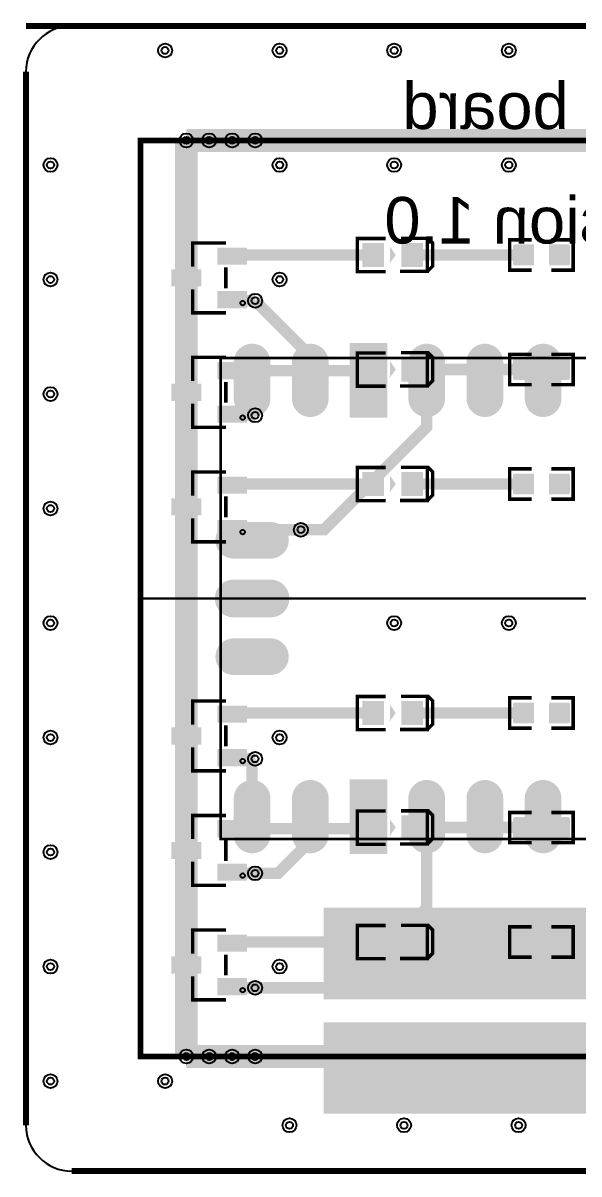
# Model space of a CAD drawing. Header units: millimetres. Extents: x -0.1 to 62.6, y -0.1 to 50.1.
# Drawn here: x -0.1 to 24.1, y -0.1 to 50.1 of the extents above; entities that cross this region are included whole.
import ezdxf

# ---------------------------------------------------------------- set-up
doc = ezdxf.new("R2010")
doc.units = ezdxf.units.MM
for name, color, linetype, true_color in [('BoardOutLine', 7, 'Continuous', 0xff00ff), ('BottomLayer', 7, 'Continuous', 0x0000ff), ('BottomPasteMaskLayer', 7, 'Continuous', 0x800000), ('BottomSilkLayer', 7, 'Continuous', 0x66cc33), ('BottomSolderMaskLayer', 7, 'Continuous', 0xaa00ff), ('Document', 7, 'Continuous', 0xffffff), ('Hole', 7, 'Continuous', 0x222222), ('Multi-Layer', 7, 'Continuous', 0xc0c0c0), ('TopLayer', 7, 'Continuous', 0xff0000), ('TopPasteMaskLayer', 7, 'Continuous', 0x808080), ('TopSilkLayer', 7, 'Continuous', 0xffcc00), ('TopSolderMaskLayer', 7, 'Continuous', 0x800080)]:
    doc.layers.add(name, color=color, linetype=linetype, true_color=true_color)
doc.styles.get("Standard").update_dxf_attribs({"font": 'arial.ttf'})

msp = doc.modelspace()

# ---------------------------------------------------------------- hatches: boundary and pattern name
at = {"layer": 'BottomLayer'}
for points in [[(9.07, 33.725), (9.076, 33.629), (9.093, 33.534), (9.122, 33.441), (9.162, 33.353), (9.212, 33.271), (9.271, 33.195), (9.34, 33.126), (9.416, 33.067), (9.498, 33.017), (9.586, 32.977), (9.678, 32.948), (9.774, 32.931), (9.87, 32.925), (9.87, 32.925), (9.966, 32.931), (10.061, 32.948), (10.154, 32.977), (10.242, 33.017), (10.324, 33.067), (10.401, 33.126), (10.469, 33.195), (10.528, 33.271), (10.578, 33.353), (10.618, 33.441), (10.647, 33.534), (10.664, 33.629), (10.67, 33.725), (10.67, 35.325), (10.664, 35.421), (10.647, 35.516), (10.618, 35.609), (10.578, 35.697), (10.528, 35.78), (10.469, 35.855), (10.401, 35.924), (10.324, 35.983), (10.242, 36.033), (10.154, 36.073), (10.061, 36.102), (9.966, 36.119), (9.87, 36.125), (9.87, 36.125), (9.774, 36.119), (9.678, 36.102), (9.586, 36.073), (9.498, 36.033), (9.416, 35.983), (9.34, 35.924), (9.271, 35.855), (9.212, 35.78), (9.162, 35.697), (9.122, 35.609), (9.093, 35.516), (9.076, 35.421), (9.07, 35.325)], [(11.61, 33.725), (11.616, 33.629), (11.633, 33.534), (11.662, 33.441), (11.702, 33.353), (11.752, 33.271), (11.811, 33.195), (11.88, 33.126), (11.956, 33.067), (12.038, 33.017), (12.126, 32.977), (12.218, 32.948), (12.314, 32.931), (12.41, 32.925), (12.41, 32.925), (12.506, 32.931), (12.601, 32.948), (12.694, 32.977), (12.782, 33.017), (12.864, 33.067), (12.941, 33.126), (13.009, 33.195), (13.068, 33.271), (13.118, 33.353), (13.158, 33.441), (13.187, 33.534), (13.204, 33.629), (13.21, 33.725), (13.21, 35.325), (13.204, 35.421), (13.187, 35.516), (13.158, 35.609), (13.118, 35.697), (13.068, 35.78), (13.009, 35.855), (12.941, 35.924), (12.864, 35.983), (12.782, 36.033), (12.694, 36.073), (12.601, 36.102), (12.506, 36.119), (12.41, 36.125), (12.41, 36.125), (12.314, 36.119), (12.218, 36.102), (12.126, 36.073), (12.038, 36.033), (11.956, 35.983), (11.88, 35.924), (11.811, 35.855), (11.752, 35.78), (11.702, 35.697), (11.662, 35.609), (11.633, 35.516), (11.616, 35.421), (11.61, 35.325)], [(14.15, 32.925), (15.75, 32.925), (15.75, 36.125), (14.15, 36.125)], [(16.69, 33.725), (16.696, 33.629), (16.713, 33.534), (16.742, 33.441), (16.782, 33.353), (16.832, 33.271), (16.891, 33.195), (16.96, 33.126), (17.036, 33.067), (17.118, 33.017), (17.206, 32.977), (17.298, 32.948), (17.393, 32.931), (17.49, 32.925), (17.49, 32.925), (17.586, 32.931), (17.681, 32.948), (17.774, 32.977), (17.862, 33.017), (17.944, 33.067), (18.021, 33.126), (18.089, 33.195), (18.148, 33.271), (18.198, 33.353), (18.238, 33.441), (18.267, 33.534), (18.284, 33.629), (18.29, 33.725), (18.29, 35.325), (18.284, 35.421), (18.267, 35.516), (18.238, 35.609), (18.198, 35.697), (18.148, 35.78), (18.089, 35.855), (18.021, 35.924), (17.944, 35.983), (17.862, 36.033), (17.774, 36.073), (17.681, 36.102), (17.586, 36.119), (17.49, 36.125), (17.49, 36.125), (17.393, 36.119), (17.298, 36.102), (17.206, 36.073), (17.118, 36.033), (17.036, 35.983), (16.96, 35.924), (16.891, 35.855), (16.832, 35.78), (16.782, 35.697), (16.742, 35.609), (16.713, 35.516), (16.696, 35.421), (16.69, 35.325)], [(19.23, 33.725), (19.236, 33.629), (19.253, 33.534), (19.282, 33.441), (19.322, 33.353), (19.372, 33.271), (19.431, 33.195), (19.5, 33.126), (19.576, 33.067), (19.658, 33.017), (19.746, 32.977), (19.838, 32.948), (19.933, 32.931), (20.03, 32.925), (20.03, 32.925), (20.126, 32.931), (20.221, 32.948), (20.314, 32.977), (20.402, 33.017), (20.484, 33.067), (20.561, 33.126), (20.629, 33.195), (20.688, 33.271), (20.738, 33.353), (20.778, 33.441), (20.807, 33.534), (20.824, 33.629), (20.83, 33.725), (20.83, 35.325), (20.824, 35.421), (20.807, 35.516), (20.778, 35.609), (20.738, 35.697), (20.688, 35.78), (20.629, 35.855), (20.561, 35.924), (20.484, 35.983), (20.402, 36.033), (20.314, 36.073), (20.221, 36.102), (20.126, 36.119), (20.03, 36.125), (20.03, 36.125), (19.933, 36.119), (19.838, 36.102), (19.746, 36.073), (19.658, 36.033), (19.576, 35.983), (19.5, 35.924), (19.431, 35.855), (19.372, 35.78), (19.322, 35.697), (19.282, 35.609), (19.253, 35.516), (19.236, 35.421), (19.23, 35.325)], [(21.77, 33.725), (21.776, 33.629), (21.793, 33.534), (21.822, 33.441), (21.862, 33.353), (21.912, 33.271), (21.971, 33.195), (22.04, 33.126), (22.116, 33.067), (22.198, 33.017), (22.286, 32.977), (22.378, 32.948), (22.473, 32.931), (22.57, 32.925), (22.57, 32.925), (22.666, 32.931), (22.761, 32.948), (22.854, 32.977), (22.942, 33.017), (23.024, 33.067), (23.101, 33.126), (23.169, 33.195), (23.228, 33.271), (23.278, 33.353), (23.318, 33.441), (23.347, 33.534), (23.364, 33.629), (23.37, 33.725), (23.37, 35.325), (23.364, 35.421), (23.347, 35.516), (23.318, 35.609), (23.278, 35.697), (23.228, 35.78), (23.169, 35.855), (23.101, 35.924), (23.024, 35.983), (22.942, 36.033), (22.854, 36.073), (22.761, 36.102), (22.666, 36.119), (22.57, 36.125), (22.57, 36.125), (22.473, 36.119), (22.378, 36.102), (22.286, 36.073), (22.198, 36.033), (22.116, 35.983), (22.04, 35.924), (21.971, 35.855), (21.912, 35.78), (21.862, 35.697), (21.822, 35.609), (21.793, 35.516), (21.776, 35.421), (21.77, 35.325)], [(10.67, 26.74), (10.766, 26.746), (10.862, 26.763), (10.954, 26.792), (11.042, 26.832), (11.124, 26.882), (11.2, 26.941), (11.269, 27.009), (11.328, 27.086), (11.378, 27.168), (11.418, 27.256), (11.447, 27.348), (11.464, 27.443), (11.47, 27.54), (11.47, 27.54), (11.464, 27.637), (11.447, 27.732), (11.418, 27.824), (11.378, 27.912), (11.328, 27.994), (11.269, 28.071), (11.2, 28.139), (11.124, 28.198), (11.042, 28.248), (10.954, 28.288), (10.862, 28.317), (10.766, 28.334), (10.67, 28.34), (9.07, 28.34), (8.974, 28.334), (8.879, 28.317), (8.786, 28.288), (8.698, 28.248), (8.615, 28.198), (8.539, 28.139), (8.471, 28.071), (8.412, 27.994), (8.362, 27.912), (8.322, 27.824), (8.293, 27.732), (8.276, 27.637), (8.27, 27.54), (8.27, 27.54), (8.276, 27.443), (8.293, 27.348), (8.322, 27.256), (8.362, 27.168), (8.412, 27.086), (8.471, 27.009), (8.539, 26.941), (8.615, 26.882), (8.698, 26.832), (8.786, 26.792), (8.879, 26.763), (8.974, 26.746), (9.07, 26.74)], [(10.67, 24.2), (10.766, 24.206), (10.862, 24.223), (10.954, 24.252), (11.042, 24.292), (11.124, 24.342), (11.2, 24.401), (11.269, 24.469), (11.328, 24.546), (11.378, 24.628), (11.418, 24.716), (11.447, 24.808), (11.464, 24.903), (11.47, 25), (11.47, 25), (11.464, 25.097), (11.447, 25.192), (11.418, 25.284), (11.378, 25.372), (11.328, 25.454), (11.269, 25.531), (11.2, 25.599), (11.124, 25.658), (11.042, 25.708), (10.954, 25.748), (10.862, 25.777), (10.766, 25.794), (10.67, 25.8), (9.07, 25.8), (8.974, 25.794), (8.879, 25.777), (8.786, 25.748), (8.698, 25.708), (8.615, 25.658), (8.539, 25.599), (8.471, 25.531), (8.412, 25.454), (8.362, 25.372), (8.322, 25.284), (8.293, 25.192), (8.276, 25.097), (8.27, 25), (8.27, 25), (8.276, 24.903), (8.293, 24.808), (8.322, 24.716), (8.362, 24.628), (8.412, 24.546), (8.471, 24.469), (8.539, 24.401), (8.615, 24.342), (8.698, 24.292), (8.786, 24.252), (8.879, 24.223), (8.974, 24.206), (9.07, 24.2)], [(10.67, 21.66), (10.766, 21.666), (10.862, 21.683), (10.954, 21.712), (11.042, 21.752), (11.124, 21.802), (11.2, 21.861), (11.269, 21.929), (11.328, 22.006), (11.378, 22.088), (11.418, 22.176), (11.447, 22.268), (11.464, 22.363), (11.47, 22.46), (11.47, 22.46), (11.464, 22.557), (11.447, 22.652), (11.418, 22.744), (11.378, 22.832), (11.328, 22.914), (11.269, 22.991), (11.2, 23.059), (11.124, 23.118), (11.042, 23.168), (10.954, 23.208), (10.862, 23.237), (10.766, 23.254), (10.67, 23.26), (9.07, 23.26), (8.974, 23.254), (8.879, 23.237), (8.786, 23.208), (8.698, 23.168), (8.615, 23.118), (8.539, 23.059), (8.471, 22.991), (8.412, 22.914), (8.362, 22.832), (8.322, 22.744), (8.293, 22.652), (8.276, 22.557), (8.27, 22.46), (8.27, 22.46), (8.276, 22.363), (8.293, 22.268), (8.322, 22.176), (8.362, 22.088), (8.412, 22.006), (8.471, 21.929), (8.539, 21.861), (8.615, 21.802), (8.698, 21.752), (8.786, 21.712), (8.879, 21.683), (8.974, 21.666), (9.07, 21.66)], [(9.07, 14.675), (9.076, 14.579), (9.093, 14.484), (9.122, 14.391), (9.162, 14.303), (9.212, 14.22), (9.271, 14.145), (9.34, 14.076), (9.416, 14.017), (9.498, 13.967), (9.586, 13.927), (9.678, 13.898), (9.774, 13.881), (9.87, 13.875), (9.87, 13.875), (9.966, 13.881), (10.061, 13.898), (10.154, 13.927), (10.242, 13.967), (10.324, 14.017), (10.401, 14.076), (10.469, 14.145), (10.528, 14.22), (10.578, 14.303), (10.618, 14.391), (10.647, 14.484), (10.664, 14.579), (10.67, 14.675), (10.67, 16.275), (10.664, 16.371), (10.647, 16.466), (10.618, 16.559), (10.578, 16.647), (10.528, 16.729), (10.469, 16.805), (10.401, 16.874), (10.324, 16.933), (10.242, 16.983), (10.154, 17.023), (10.061, 17.052), (9.966, 17.069), (9.87, 17.075), (9.87, 17.075), (9.774, 17.069), (9.678, 17.052), (9.586, 17.023), (9.498, 16.983), (9.416, 16.933), (9.34, 16.874), (9.271, 16.805), (9.212, 16.729), (9.162, 16.647), (9.122, 16.559), (9.093, 16.466), (9.076, 16.371), (9.07, 16.275)], [(11.61, 14.675), (11.616, 14.579), (11.633, 14.484), (11.662, 14.391), (11.702, 14.303), (11.752, 14.22), (11.811, 14.145), (11.88, 14.076), (11.956, 14.017), (12.038, 13.967), (12.126, 13.927), (12.218, 13.898), (12.314, 13.881), (12.41, 13.875), (12.41, 13.875), (12.506, 13.881), (12.601, 13.898), (12.694, 13.927), (12.782, 13.967), (12.864, 14.017), (12.941, 14.076), (13.009, 14.145), (13.068, 14.22), (13.118, 14.303), (13.158, 14.391), (13.187, 14.484), (13.204, 14.579), (13.21, 14.675), (13.21, 16.275), (13.204, 16.371), (13.187, 16.466), (13.158, 16.559), (13.118, 16.647), (13.068, 16.729), (13.009, 16.805), (12.941, 16.874), (12.864, 16.933), (12.782, 16.983), (12.694, 17.023), (12.601, 17.052), (12.506, 17.069), (12.41, 17.075), (12.41, 17.075), (12.314, 17.069), (12.218, 17.052), (12.126, 17.023), (12.038, 16.983), (11.956, 16.933), (11.88, 16.874), (11.811, 16.805), (11.752, 16.729), (11.702, 16.647), (11.662, 16.559), (11.633, 16.466), (11.616, 16.371), (11.61, 16.275)], [(14.15, 13.875), (15.75, 13.875), (15.75, 17.075), (14.15, 17.075)], [(16.69, 14.675), (16.696, 14.579), (16.713, 14.484), (16.742, 14.391), (16.782, 14.303), (16.832, 14.22), (16.891, 14.145), (16.96, 14.076), (17.036, 14.017), (17.118, 13.967), (17.206, 13.927), (17.298, 13.898), (17.393, 13.881), (17.49, 13.875), (17.49, 13.875), (17.586, 13.881), (17.681, 13.898), (17.774, 13.927), (17.862, 13.967), (17.944, 14.017), (18.021, 14.076), (18.089, 14.145), (18.148, 14.22), (18.198, 14.303), (18.238, 14.391), (18.267, 14.484), (18.284, 14.579), (18.29, 14.675), (18.29, 16.275), (18.284, 16.371), (18.267, 16.466), (18.238, 16.559), (18.198, 16.647), (18.148, 16.729), (18.089, 16.805), (18.021, 16.874), (17.944, 16.933), (17.862, 16.983), (17.774, 17.023), (17.681, 17.052), (17.586, 17.069), (17.49, 17.075), (17.49, 17.075), (17.393, 17.069), (17.298, 17.052), (17.206, 17.023), (17.118, 16.983), (17.036, 16.933), (16.96, 16.874), (16.891, 16.805), (16.832, 16.729), (16.782, 16.647), (16.742, 16.559), (16.713, 16.466), (16.696, 16.371), (16.69, 16.275)], [(19.23, 14.675), (19.236, 14.579), (19.253, 14.484), (19.282, 14.391), (19.322, 14.303), (19.372, 14.22), (19.431, 14.145), (19.5, 14.076), (19.576, 14.017), (19.658, 13.967), (19.746, 13.927), (19.838, 13.898), (19.933, 13.881), (20.03, 13.875), (20.03, 13.875), (20.126, 13.881), (20.221, 13.898), (20.314, 13.927), (20.402, 13.967), (20.484, 14.017), (20.561, 14.076), (20.629, 14.145), (20.688, 14.22), (20.738, 14.303), (20.778, 14.391), (20.807, 14.484), (20.824, 14.579), (20.83, 14.675), (20.83, 16.275), (20.824, 16.371), (20.807, 16.466), (20.778, 16.559), (20.738, 16.647), (20.688, 16.729), (20.629, 16.805), (20.561, 16.874), (20.484, 16.933), (20.402, 16.983), (20.314, 17.023), (20.221, 17.052), (20.126, 17.069), (20.03, 17.075), (20.03, 17.075), (19.933, 17.069), (19.838, 17.052), (19.746, 17.023), (19.658, 16.983), (19.576, 16.933), (19.5, 16.874), (19.431, 16.805), (19.372, 16.729), (19.322, 16.647), (19.282, 16.559), (19.253, 16.466), (19.236, 16.371), (19.23, 16.275)], [(21.77, 14.675), (21.776, 14.579), (21.793, 14.484), (21.822, 14.391), (21.862, 14.303), (21.912, 14.22), (21.971, 14.145), (22.04, 14.076), (22.116, 14.017), (22.198, 13.967), (22.286, 13.927), (22.378, 13.898), (22.473, 13.881), (22.57, 13.875), (22.57, 13.875), (22.666, 13.881), (22.761, 13.898), (22.854, 13.927), (22.942, 13.967), (23.024, 14.017), (23.101, 14.076), (23.169, 14.145), (23.228, 14.22), (23.278, 14.303), (23.318, 14.391), (23.347, 14.484), (23.364, 14.579), (23.37, 14.675), (23.37, 16.275), (23.364, 16.371), (23.347, 16.466), (23.318, 16.559), (23.278, 16.647), (23.228, 16.729), (23.169, 16.805), (23.101, 16.874), (23.024, 16.933), (22.942, 16.983), (22.854, 17.023), (22.761, 17.052), (22.666, 17.069), (22.57, 17.075), (22.57, 17.075), (22.473, 17.069), (22.378, 17.052), (22.286, 17.023), (22.198, 16.983), (22.116, 16.933), (22.04, 16.874), (21.971, 16.805), (21.912, 16.729), (21.862, 16.647), (21.822, 16.559), (21.793, 16.466), (21.776, 16.371), (21.77, 16.275)]]:
    msp.add_hatch(color=256, dxfattribs=at).paths.add_polyline_path(points)
at = {"layer": 'BottomPasteMaskLayer'}
for points in [[(14.15, 32.925), (15.75, 32.925), (15.75, 36.125), (14.15, 36.125)], [(10.67, 24.2), (10.766, 24.206), (10.862, 24.223), (10.954, 24.252), (11.042, 24.292), (11.124, 24.342), (11.2, 24.401), (11.269, 24.469), (11.328, 24.546), (11.378, 24.628), (11.418, 24.716), (11.447, 24.808), (11.464, 24.903), (11.47, 25), (11.47, 25), (11.464, 25.097), (11.447, 25.192), (11.418, 25.284), (11.378, 25.372), (11.328, 25.454), (11.269, 25.531), (11.2, 25.599), (11.124, 25.658), (11.042, 25.708), (10.954, 25.748), (10.862, 25.777), (10.766, 25.794), (10.67, 25.8), (9.07, 25.8), (8.974, 25.794), (8.879, 25.777), (8.786, 25.748), (8.698, 25.708), (8.615, 25.658), (8.539, 25.599), (8.471, 25.531), (8.412, 25.454), (8.362, 25.372), (8.322, 25.284), (8.293, 25.192), (8.276, 25.097), (8.27, 25), (8.27, 25), (8.276, 24.903), (8.293, 24.808), (8.322, 24.716), (8.362, 24.628), (8.412, 24.546), (8.471, 24.469), (8.539, 24.401), (8.615, 24.342), (8.698, 24.292), (8.786, 24.252), (8.879, 24.223), (8.974, 24.206), (9.07, 24.2)], [(14.15, 13.875), (15.75, 13.875), (15.75, 17.075), (14.15, 17.075)]]:
    msp.add_hatch(color=256, dxfattribs=at).paths.add_polyline_path(points)
at = {"layer": 'BottomSilkLayer'}
for points in [[(35, 7.5), (35, 11.5), (13, 11.5), (13, 7.5), (30, 7.5)], [(35, 2.5), (35, 6.5), (13, 6.5), (13, 2.5), (30, 2.5)]]:
    msp.add_hatch(color=256, dxfattribs=at).paths.add_polyline_path(points)
at = {"layer": 'BottomSolderMaskLayer'}
for points in [[(14.125, 32.9), (15.775, 32.9), (15.775, 36.15), (14.125, 36.15)], [(10.683, 24.174), (10.781, 24.181), (10.877, 24.199), (10.971, 24.228), (11.06, 24.269), (11.144, 24.321), (11.222, 24.382), (11.291, 24.453), (11.352, 24.531), (11.402, 24.616), (11.443, 24.707), (11.472, 24.802), (11.489, 24.9), (11.495, 25), (11.495, 25), (11.489, 25.1), (11.472, 25.198), (11.443, 25.293), (11.402, 25.384), (11.352, 25.469), (11.291, 25.547), (11.222, 25.618), (11.144, 25.679), (11.06, 25.731), (10.971, 25.772), (10.877, 25.801), (10.781, 25.819), (10.683, 25.826), (9.057, 25.826), (8.959, 25.819), (8.863, 25.801), (8.769, 25.772), (8.68, 25.731), (8.596, 25.679), (8.518, 25.618), (8.449, 25.547), (8.389, 25.469), (8.338, 25.384), (8.297, 25.293), (8.268, 25.198), (8.251, 25.1), (8.245, 25), (8.245, 25), (8.251, 24.9), (8.268, 24.802), (8.297, 24.707), (8.338, 24.616), (8.389, 24.531), (8.449, 24.453), (8.518, 24.382), (8.596, 24.321), (8.68, 24.269), (8.769, 24.228), (8.863, 24.199), (8.959, 24.181), (9.057, 24.174)], [(14.125, 13.85), (15.775, 13.85), (15.775, 17.1), (14.125, 17.1)]]:
    msp.add_hatch(color=256, dxfattribs=at).paths.add_polyline_path(points)
at = {"layer": 'TopLayer'}
for points in [[(8.375, 40.3), (9.625, 40.3), (9.625, 39.6), (8.375, 39.6)], [(15.6, 40.5), (15.6, 39.5), (14.7, 39.5), (14.7, 40.5)], [(17.3, 40.5), (17.3, 39.5), (16.4, 39.5), (16.4, 40.5)], [(22.149, 39.568), (22.149, 40.432), (21.343, 40.432), (21.343, 39.568)], [(22.849, 39.568), (22.849, 40.432), (23.656, 40.432), (23.656, 39.568)], [(6.375, 39.35), (7.625, 39.35), (7.625, 38.65), (6.375, 38.65)], [(8.375, 38.4), (9.625, 38.4), (9.625, 37.7), (8.375, 37.7)], [(8.375, 35.3), (9.625, 35.3), (9.625, 34.6), (8.375, 34.6)], [(15.6, 35.5), (15.6, 34.5), (14.7, 34.5), (14.7, 35.5)], [(17.3, 35.5), (17.3, 34.5), (16.4, 34.5), (16.4, 35.5)], [(22.149, 34.567), (22.149, 35.431), (21.343, 35.431), (21.343, 34.567)], [(22.849, 34.567), (22.849, 35.431), (23.656, 35.431), (23.656, 34.567)], [(6.375, 34.35), (7.625, 34.35), (7.625, 33.65), (6.375, 33.65)], [(8.375, 33.4), (9.625, 33.4), (9.625, 32.7), (8.375, 32.7)], [(8.375, 30.3), (9.625, 30.3), (9.625, 29.6), (8.375, 29.6)], [(15.6, 30.5), (15.6, 29.5), (14.7, 29.5), (14.7, 30.5)], [(17.3, 30.5), (17.3, 29.5), (16.4, 29.5), (16.4, 30.5)], [(22.149, 29.568), (22.149, 30.432), (21.343, 30.432), (21.343, 29.568)], [(22.849, 29.568), (22.849, 30.432), (23.656, 30.432), (23.656, 29.568)], [(6.375, 29.35), (7.625, 29.35), (7.625, 28.65), (6.375, 28.65)], [(8.375, 28.4), (9.625, 28.4), (9.625, 27.7), (8.375, 27.7)], [(8.375, 20.3), (9.625, 20.3), (9.625, 19.6), (8.375, 19.6)], [(15.6, 20.5), (15.6, 19.5), (14.7, 19.5), (14.7, 20.5)], [(17.3, 20.5), (17.3, 19.5), (16.4, 19.5), (16.4, 20.5)], [(22.149, 19.568), (22.149, 20.432), (21.343, 20.432), (21.343, 19.568)], [(22.849, 19.568), (22.849, 20.432), (23.656, 20.432), (23.656, 19.568)], [(6.375, 19.35), (7.625, 19.35), (7.625, 18.65), (6.375, 18.65)], [(8.375, 18.4), (9.625, 18.4), (9.625, 17.7), (8.375, 17.7)], [(8.375, 15.3), (9.625, 15.3), (9.625, 14.6), (8.375, 14.6)], [(15.6, 15.5), (15.6, 14.5), (14.7, 14.5), (14.7, 15.5)], [(17.3, 15.5), (17.3, 14.5), (16.4, 14.5), (16.4, 15.5)], [(22.149, 14.567), (22.149, 15.431), (21.343, 15.431), (21.343, 14.567)], [(22.849, 14.567), (22.849, 15.431), (23.656, 15.431), (23.656, 14.567)], [(6.375, 14.35), (7.625, 14.35), (7.625, 13.65), (6.375, 13.65)], [(8.375, 13.4), (9.625, 13.4), (9.625, 12.7), (8.375, 12.7)], [(8.375, 10.3), (9.625, 10.3), (9.625, 9.6), (8.375, 9.6)], [(15.6, 10.5), (15.6, 9.5), (14.7, 9.5), (14.7, 10.5)], [(17.3, 10.5), (17.3, 9.5), (16.4, 9.5), (16.4, 10.5)], [(22.149, 9.568), (22.149, 10.432), (21.343, 10.432), (21.343, 9.568)], [(22.849, 9.568), (22.849, 10.432), (23.656, 10.432), (23.656, 9.568)], [(6.375, 9.35), (7.625, 9.35), (7.625, 8.65), (6.375, 8.65)], [(8.375, 8.4), (9.625, 8.4), (9.625, 7.7), (8.375, 7.7)]]:
    msp.add_hatch(color=256, dxfattribs=at).paths.add_polyline_path(points)
at = {"layer": 'TopPasteMaskLayer'}
for points in [[(8.375, 40.3), (9.625, 40.3), (9.625, 39.6), (8.375, 39.6)], [(15.6, 40.5), (15.6, 39.5), (14.7, 39.5), (14.7, 40.5)], [(17.3, 40.5), (17.3, 39.5), (16.4, 39.5), (16.4, 40.5)], [(22.144, 40.4), (22.144, 40.172), (21.764, 40.172), (21.764, 39.842), (22.144, 39.842), (22.144, 39.6), (22.094, 39.55), (21.304, 39.55), (21.254, 39.6), (21.254, 40.4), (21.304, 40.45), (22.094, 40.45)], [(23.694, 40.45), (22.894, 40.45), (22.844, 40.4), (22.844, 40.172), (23.214, 40.172), (23.214, 39.842), (22.844, 39.842), (22.844, 39.6), (22.894, 39.55), (23.694, 39.55), (23.744, 39.6), (23.744, 40.4)], [(6.375, 39.35), (7.625, 39.35), (7.625, 38.65), (6.375, 38.65)], [(8.375, 38.4), (9.625, 38.4), (9.625, 37.7), (8.375, 37.7)], [(8.375, 35.3), (9.625, 35.3), (9.625, 34.6), (8.375, 34.6)], [(15.6, 35.5), (15.6, 34.5), (14.7, 34.5), (14.7, 35.5)], [(17.3, 35.5), (17.3, 34.5), (16.4, 34.5), (16.4, 35.5)], [(22.144, 35.399), (22.144, 35.171), (21.764, 35.171), (21.764, 34.841), (22.144, 34.841), (22.144, 34.599), (22.094, 34.549), (21.304, 34.549), (21.254, 34.599), (21.254, 35.399), (21.304, 35.449), (22.094, 35.449)], [(23.694, 35.449), (22.894, 35.449), (22.844, 35.399), (22.844, 35.171), (23.214, 35.171), (23.214, 34.841), (22.844, 34.841), (22.844, 34.599), (22.894, 34.549), (23.694, 34.549), (23.744, 34.599), (23.744, 35.399)], [(6.375, 34.35), (7.625, 34.35), (7.625, 33.65), (6.375, 33.65)], [(8.375, 33.4), (9.625, 33.4), (9.625, 32.7), (8.375, 32.7)], [(8.375, 30.3), (9.625, 30.3), (9.625, 29.6), (8.375, 29.6)], [(15.6, 30.5), (15.6, 29.5), (14.7, 29.5), (14.7, 30.5)], [(17.3, 30.5), (17.3, 29.5), (16.4, 29.5), (16.4, 30.5)], [(22.144, 30.4), (22.144, 30.172), (21.764, 30.172), (21.764, 29.842), (22.144, 29.842), (22.144, 29.6), (22.094, 29.55), (21.304, 29.55), (21.254, 29.6), (21.254, 30.4), (21.304, 30.45), (22.094, 30.45)], [(23.694, 30.45), (22.894, 30.45), (22.844, 30.4), (22.844, 30.172), (23.214, 30.172), (23.214, 29.842), (22.844, 29.842), (22.844, 29.6), (22.894, 29.55), (23.694, 29.55), (23.744, 29.6), (23.744, 30.4)], [(6.375, 29.35), (7.625, 29.35), (7.625, 28.65), (6.375, 28.65)], [(8.375, 28.4), (9.625, 28.4), (9.625, 27.7), (8.375, 27.7)], [(8.375, 20.3), (9.625, 20.3), (9.625, 19.6), (8.375, 19.6)], [(15.6, 20.5), (15.6, 19.5), (14.7, 19.5), (14.7, 20.5)], [(17.3, 20.5), (17.3, 19.5), (16.4, 19.5), (16.4, 20.5)], [(22.144, 20.4), (22.144, 20.172), (21.764, 20.172), (21.764, 19.842), (22.144, 19.842), (22.144, 19.6), (22.094, 19.55), (21.304, 19.55), (21.254, 19.6), (21.254, 20.4), (21.304, 20.45), (22.094, 20.45)], [(23.694, 20.45), (22.894, 20.45), (22.844, 20.4), (22.844, 20.172), (23.214, 20.172), (23.214, 19.842), (22.844, 19.842), (22.844, 19.6), (22.894, 19.55), (23.694, 19.55), (23.744, 19.6), (23.744, 20.4)], [(6.375, 19.35), (7.625, 19.35), (7.625, 18.65), (6.375, 18.65)], [(8.375, 18.4), (9.625, 18.4), (9.625, 17.7), (8.375, 17.7)], [(8.375, 15.3), (9.625, 15.3), (9.625, 14.6), (8.375, 14.6)], [(15.6, 15.5), (15.6, 14.5), (14.7, 14.5), (14.7, 15.5)], [(17.3, 15.5), (17.3, 14.5), (16.4, 14.5), (16.4, 15.5)], [(22.144, 15.399), (22.144, 15.171), (21.764, 15.171), (21.764, 14.841), (22.144, 14.841), (22.144, 14.599), (22.094, 14.549), (21.304, 14.549), (21.254, 14.599), (21.254, 15.399), (21.304, 15.449), (22.094, 15.449)], [(23.694, 15.449), (22.894, 15.449), (22.844, 15.399), (22.844, 15.171), (23.214, 15.171), (23.214, 14.841), (22.844, 14.841), (22.844, 14.599), (22.894, 14.549), (23.694, 14.549), (23.744, 14.599), (23.744, 15.399)], [(6.375, 14.35), (7.625, 14.35), (7.625, 13.65), (6.375, 13.65)], [(8.375, 13.4), (9.625, 13.4), (9.625, 12.7), (8.375, 12.7)], [(8.375, 10.3), (9.625, 10.3), (9.625, 9.6), (8.375, 9.6)], [(15.6, 10.5), (15.6, 9.5), (14.7, 9.5), (14.7, 10.5)], [(17.3, 10.5), (17.3, 9.5), (16.4, 9.5), (16.4, 10.5)], [(22.144, 10.4), (22.144, 10.172), (21.764, 10.172), (21.764, 9.842), (22.144, 9.842), (22.144, 9.6), (22.094, 9.55), (21.304, 9.55), (21.254, 9.6), (21.254, 10.4), (21.304, 10.45), (22.094, 10.45)], [(23.694, 10.45), (22.894, 10.45), (22.844, 10.4), (22.844, 10.172), (23.214, 10.172), (23.214, 9.842), (22.844, 9.842), (22.844, 9.6), (22.894, 9.55), (23.694, 9.55), (23.744, 9.6), (23.744, 10.4)], [(6.375, 9.35), (7.625, 9.35), (7.625, 8.65), (6.375, 8.65)], [(8.375, 8.4), (9.625, 8.4), (9.625, 7.7), (8.375, 7.7)]]:
    msp.add_hatch(color=256, dxfattribs=at).paths.add_polyline_path(points)
at = {"layer": 'TopSilkLayer'}
for points in [[(15.89, 40.36), (15.88, 39.64), (16.14, 40)], [(15.89, 35.36), (15.88, 34.64), (16.14, 35)], [(15.89, 30.36), (15.88, 29.64), (16.14, 30)], [(15.89, 20.36), (15.88, 19.64), (16.14, 20)], [(15.89, 15.36), (15.88, 14.64), (16.14, 15)], [(15.89, 10.36), (15.88, 9.64), (16.14, 10)]]:
    msp.add_hatch(color=256, dxfattribs=at).paths.add_polyline_path(points)
at = {"layer": 'TopSolderMaskLayer'}
for points in [[(8.35, 40.325), (9.65, 40.325), (9.65, 39.575), (8.35, 39.575)], [(15.623, 40.528), (15.623, 39.472), (14.677, 39.472), (14.677, 40.528)], [(17.323, 40.528), (17.323, 39.472), (16.377, 39.472), (16.377, 40.528)], [(22.175, 39.543), (22.175, 40.457), (21.317, 40.457), (21.317, 39.543)], [(22.824, 39.543), (22.824, 40.457), (23.681, 40.457), (23.681, 39.543)], [(6.35, 39.375), (7.65, 39.375), (7.65, 38.625), (6.35, 38.625)], [(8.35, 38.425), (9.65, 38.425), (9.65, 37.675), (8.35, 37.675)], [(8.35, 35.325), (9.65, 35.325), (9.65, 34.575), (8.35, 34.575)], [(15.623, 35.528), (15.623, 34.472), (14.677, 34.472), (14.677, 35.528)], [(17.323, 35.528), (17.323, 34.472), (16.377, 34.472), (16.377, 35.528)], [(22.175, 34.541), (22.175, 35.456), (21.317, 35.456), (21.317, 34.541)], [(22.824, 34.541), (22.824, 35.456), (23.681, 35.456), (23.681, 34.541)], [(6.35, 34.375), (7.65, 34.375), (7.65, 33.625), (6.35, 33.625)], [(8.35, 33.425), (9.65, 33.425), (9.65, 32.675), (8.35, 32.675)], [(8.35, 30.325), (9.65, 30.325), (9.65, 29.575), (8.35, 29.575)], [(15.623, 30.528), (15.623, 29.472), (14.677, 29.472), (14.677, 30.528)], [(17.323, 30.528), (17.323, 29.472), (16.377, 29.472), (16.377, 30.528)], [(22.175, 29.543), (22.175, 30.457), (21.317, 30.457), (21.317, 29.543)], [(22.824, 29.543), (22.824, 30.457), (23.681, 30.457), (23.681, 29.543)], [(6.35, 29.375), (7.65, 29.375), (7.65, 28.625), (6.35, 28.625)], [(8.35, 28.425), (9.65, 28.425), (9.65, 27.675), (8.35, 27.675)], [(8.35, 20.325), (9.65, 20.325), (9.65, 19.575), (8.35, 19.575)], [(15.623, 20.528), (15.623, 19.472), (14.677, 19.472), (14.677, 20.528)], [(17.323, 20.528), (17.323, 19.472), (16.377, 19.472), (16.377, 20.528)], [(22.175, 19.543), (22.175, 20.457), (21.317, 20.457), (21.317, 19.543)], [(22.824, 19.543), (22.824, 20.457), (23.681, 20.457), (23.681, 19.543)], [(6.35, 19.375), (7.65, 19.375), (7.65, 18.625), (6.35, 18.625)], [(8.35, 18.425), (9.65, 18.425), (9.65, 17.675), (8.35, 17.675)], [(8.35, 15.325), (9.65, 15.325), (9.65, 14.575), (8.35, 14.575)], [(15.623, 15.528), (15.623, 14.472), (14.677, 14.472), (14.677, 15.528)], [(17.323, 15.528), (17.323, 14.472), (16.377, 14.472), (16.377, 15.528)], [(22.175, 14.541), (22.175, 15.456), (21.317, 15.456), (21.317, 14.541)], [(22.824, 14.541), (22.824, 15.456), (23.681, 15.456), (23.681, 14.541)], [(6.35, 14.375), (7.65, 14.375), (7.65, 13.625), (6.35, 13.625)], [(8.35, 13.425), (9.65, 13.425), (9.65, 12.675), (8.35, 12.675)], [(8.35, 10.325), (9.65, 10.325), (9.65, 9.575), (8.35, 9.575)], [(15.623, 10.528), (15.623, 9.472), (14.677, 9.472), (14.677, 10.528)], [(17.323, 10.528), (17.323, 9.472), (16.377, 9.472), (16.377, 10.528)], [(22.175, 9.543), (22.175, 10.457), (21.317, 10.457), (21.317, 9.543)], [(22.824, 9.543), (22.824, 10.457), (23.681, 10.457), (23.681, 9.543)], [(6.35, 9.375), (7.65, 9.375), (7.65, 8.625), (6.35, 8.625)], [(8.35, 8.425), (9.65, 8.425), (9.65, 7.675), (8.35, 7.675)]]:
    msp.add_hatch(color=256, dxfattribs=at).paths.add_polyline_path(points)

# ---------------------------------------------------------------- linework, layer by layer
at = {"layer": 'BoardOutLine', "const_width": 0.254}
for points in [[(48, 50), (0, 50)], [(0, 48), (0, 2)], [(48, 0), (2, 0)]]:
    msp.add_lwpolyline(points, dxfattribs=at)
at = {"layer": 'BoardOutLine'}
for centre, start, end in [((2, 48), 90, 180), ((2, 2), 180, 270)]:
    msp.add_arc(centre, 2, start, end, dxfattribs=at)
at = {"layer": 'BottomLayer'}
for points, const_width in [([(7, 45.001), (43, 45.001)], 1), ([(12.41, 34.525), (12.41, 35.59), (10, 38)], 0.5), ([(9.87, 34.525), (9.87, 33.13), (10, 33)], 0.5), ([(17.49, 34.525), (17.49, 32.492), (13, 28.001), (11.999, 28.001)], 0.5), ([(9.87, 15.475), (9.87, 17.87), (10, 18)], 0.5), ([(12.41, 15.475), (12.41, 14.409), (11.001, 13), (10, 13)], 0.5), ([(17.49, 15.475), (17.49, 11.491), (14.001, 8.001), (10, 8.001)], 0.5), ([(7, 5.001), (43, 5.001)], 1)]:
    msp.add_lwpolyline(points, dxfattribs=dict(at, const_width=const_width))
at = {"layer": 'BottomSilkLayer', "const_width": 0.127}
msp.add_lwpolyline([(59.5, 14.5), (59.5, 21), (59.5, 29), (59.5, 35.5), (8.5, 35.5), (8.5, 14.5), (59.5, 14.5)], close=True, dxfattribs=at)
at = {"layer": 'Document'}
for centre in [(9.46, 37.9), (9.46, 32.9), (9.46, 27.9), (9.46, 17.9), (9.46, 12.9), (9.46, 7.9)]:
    msp.add_circle(centre, 0.1, dxfattribs=at)
at = {"layer": 'Hole'}
for centre, radius in [((6.072, 48.928), 0.153), ((11.072, 48.928), 0.153), ((16.072, 48.928), 0.153), ((21.072, 48.928), 0.153), ((7, 45.001), 0.152), ((8, 45.001), 0.152), ((9, 45.001), 0.152), ((10, 45.001), 0.152), ((1.072, 43.928), 0.153), ((11.072, 43.928), 0.153), ((16.072, 43.928), 0.153), ((21.072, 43.928), 0.153), ((1.072, 38.928), 0.153), ((11.072, 38.928), 0.153), ((10, 38), 0.152), ((1.072, 33.928), 0.153), ((10, 33), 0.152), ((1.072, 28.928), 0.153), ((12, 28), 0.152), ((1.072, 23.928), 0.153), ((16.072, 23.928), 0.153), ((21.072, 23.928), 0.153), ((1.072, 18.928), 0.153), ((11.072, 18.928), 0.153), ((10, 18), 0.152), ((1.072, 13.928), 0.153), ((10, 13), 0.152), ((1.072, 8.928), 0.153), ((11.072, 8.928), 0.153), ((10, 8), 0.152), ((7, 5.001), 0.152), ((8, 5.001), 0.152), ((9, 5.001), 0.152), ((10, 5.001), 0.152), ((1.072, 3.928), 0.153), ((6.072, 3.928), 0.153), ((11.5, 2), 0.153), ((16.5, 2), 0.153), ((21.5, 2), 0.153)]:
    msp.add_circle(centre, radius, dxfattribs=at)
at = {"layer": 'Multi-Layer'}
for centre in [(6.072, 48.928), (11.072, 48.928), (16.072, 48.928), (21.072, 48.928), (7, 45.001), (8, 45.001), (9, 45.001), (10, 45.001), (1.072, 43.928), (11.072, 43.928), (16.072, 43.928), (21.072, 43.928), (1.072, 38.928), (11.072, 38.928), (10, 38), (1.072, 33.928), (10, 33), (1.072, 28.928), (12, 28), (1.072, 23.928), (16.072, 23.928), (21.072, 23.928), (1.072, 18.928), (11.072, 18.928), (10, 18), (1.072, 13.928), (10, 13), (1.072, 8.928), (11.072, 8.928), (10, 8), (7, 5.001), (8, 5.001), (9, 5.001), (10, 5.001), (1.072, 3.928), (6.072, 3.928), (11.5, 2), (16.5, 2), (21.5, 2)]:
    msp.add_circle(centre, 0.305, dxfattribs=at)
at = {"layer": 'TopLayer'}
for points, const_width in [([(7, 45.001), (8, 45.001)], 1), ([(7, 5.001), (7, 45.001)], 1), ([(8, 45.001), (9, 45.001)], 1), ([(9, 45.001), (10, 45.001)], 1), ([(9, 39.95), (9.05, 40), (15.15, 40)], 0.5), ([(16.85, 40), (21.747, 40)], 0.5), ([(9, 38.05), (9.05, 38), (10, 38)], 0.5), ([(15.15, 35), (15.1, 34.95), (9, 34.95)], 0.5), ([(16.85, 35), (21.747, 35)], 0.5), ([(9, 33.05), (9.041, 33.009)], 1), ([(9, 33.05), (9.05, 33), (10, 33)], 0.5), ([(9, 29.95), (9, 30), (15.15, 30)], 0.5), ([(16.85, 30), (21.747, 30)], 0.5), ([(9, 28.05), (9.05, 28), (12, 28)], 0.5), ([(9, 19.95), (9.05, 20), (15.15, 20)], 0.5), ([(16.85, 20), (21.748, 20), (21.748, 20)], 0.5), ([(9, 18.05), (9.05, 18), (10, 18)], 0.5), ([(15.15, 15), (15.1, 14.95), (9, 14.95)], 0.5), ([(21.747, 15), (21.747, 15), (16.85, 15)], 0.5), ([(9, 13.05), (9.05, 13), (10, 13)], 0.5), ([(9, 9.95), (9.05, 10), (15.15, 10)], 0.5), ([(16.85, 10), (21.747, 10), (21.747, 10)], 0.5), ([(9, 8.05), (9.05, 8), (10, 8)], 0.5), ([(7, 5.001), (8, 5.001)], 1), ([(8, 5.001), (9, 5.001)], 1), ([(9, 5.001), (10, 5.001)], 1)]:
    msp.add_lwpolyline(points, dxfattribs=dict(at, const_width=const_width))
at = {"layer": 'TopSilkLayer', "const_width": 0.254}
msp.add_lwpolyline([(5, 45), (45, 45), (45, 5), (5, 5), (5, 45)], close=True, dxfattribs=at)
at = {"layer": 'TopSilkLayer'}
for points, const_width in [([(15.7, 39.27), (14.46, 39.27), (14.46, 40.72), (15.7, 40.72)], 0.15), ([(16.37, 40.73), (17.52, 40.73), (17.52, 39.28), (16.32, 39.28)], 0.15), ([(17.52, 40.73), (17.55, 40.73), (17.75, 40.53), (17.75, 39.51), (17.72, 39.48), (17.52, 39.28)], 0.15), ([(22.073, 39.339), (21.114, 39.339), (21.114, 40.661), (22.073, 40.661)], 0.152), ([(22.926, 39.339), (23.884, 39.339), (23.884, 40.661), (22.926, 40.661)], 0.152), ([(8.726, 40.526), (7.274, 40.526), (7.274, 39.495)], 0.152), ([(8.726, 39.455), (8.726, 38.545)], 0.152), ([(8.726, 37.474), (7.274, 37.474), (7.274, 38.505)], 0.152), ([(15.7, 34.27), (14.46, 34.27), (14.46, 35.72), (15.7, 35.72)], 0.15), ([(16.37, 35.73), (17.52, 35.73), (17.52, 34.28), (16.32, 34.28)], 0.15), ([(17.52, 35.73), (17.55, 35.73), (17.75, 35.53), (17.75, 34.51), (17.72, 34.48), (17.52, 34.28)], 0.15), ([(22.073, 34.338), (21.114, 34.338), (21.114, 35.659), (22.073, 35.659)], 0.152), ([(22.926, 34.338), (23.884, 34.338), (23.884, 35.659), (22.926, 35.659)], 0.152), ([(8.726, 35.526), (7.274, 35.526), (7.274, 34.495)], 0.152), ([(8.726, 34.455), (8.726, 33.545)], 0.152), ([(8.726, 32.474), (7.274, 32.474), (7.274, 33.505)], 0.152), ([(15.7, 29.27), (14.46, 29.27), (14.46, 30.72), (15.7, 30.72)], 0.15), ([(16.37, 30.73), (17.52, 30.73), (17.52, 29.28), (16.32, 29.28)], 0.15), ([(17.52, 30.73), (17.55, 30.73), (17.75, 30.53), (17.75, 29.51), (17.72, 29.48), (17.52, 29.28)], 0.15), ([(22.073, 29.339), (21.114, 29.339), (21.114, 30.661), (22.073, 30.661)], 0.152), ([(22.926, 29.339), (23.884, 29.339), (23.884, 30.661), (22.926, 30.661)], 0.152), ([(8.726, 30.526), (7.274, 30.526), (7.274, 29.495)], 0.152), ([(8.726, 29.455), (8.726, 28.545)], 0.152), ([(8.726, 27.474), (7.274, 27.474), (7.274, 28.505)], 0.152), ([(5, 25), (45, 25)], 0.1), ([(15.7, 19.27), (14.46, 19.27), (14.46, 20.72), (15.7, 20.72)], 0.15), ([(16.37, 20.73), (17.52, 20.73), (17.52, 19.28), (16.32, 19.28)], 0.15), ([(17.52, 20.73), (17.55, 20.73), (17.75, 20.53), (17.75, 19.51), (17.72, 19.48), (17.52, 19.28)], 0.15), ([(22.073, 19.339), (21.114, 19.339), (21.114, 20.661), (22.073, 20.661)], 0.152), ([(22.926, 19.339), (23.884, 19.339), (23.884, 20.661), (22.926, 20.661)], 0.152), ([(8.726, 20.526), (7.274, 20.526), (7.274, 19.495)], 0.152), ([(8.726, 19.455), (8.726, 18.545)], 0.152), ([(8.726, 17.474), (7.274, 17.474), (7.274, 18.505)], 0.152), ([(8.726, 15.526), (7.274, 15.526), (7.274, 14.495)], 0.152), ([(15.7, 14.27), (14.46, 14.27), (14.46, 15.72), (15.7, 15.72)], 0.15), ([(16.37, 15.73), (17.52, 15.73), (17.52, 14.28), (16.32, 14.28)], 0.15), ([(17.52, 15.73), (17.55, 15.73), (17.75, 15.53), (17.75, 14.51), (17.72, 14.48), (17.52, 14.28)], 0.15), ([(22.073, 14.338), (21.114, 14.338), (21.114, 15.659), (22.073, 15.659)], 0.152), ([(22.926, 14.338), (23.884, 14.338), (23.884, 15.659), (22.926, 15.659)], 0.152), ([(8.726, 14.455), (8.726, 13.545)], 0.152), ([(8.726, 12.474), (7.274, 12.474), (7.274, 13.505)], 0.152), ([(8.726, 10.526), (7.274, 10.526), (7.274, 9.495)], 0.152), ([(15.7, 9.27), (14.46, 9.27), (14.46, 10.72), (15.7, 10.72)], 0.15), ([(16.37, 10.73), (17.52, 10.73), (17.52, 9.28), (16.32, 9.28)], 0.15), ([(17.52, 10.73), (17.55, 10.73), (17.75, 10.53), (17.75, 9.51), (17.72, 9.48), (17.52, 9.28)], 0.15), ([(22.073, 9.339), (21.114, 9.339), (21.114, 10.661), (22.073, 10.661)], 0.152), ([(22.926, 9.339), (23.884, 9.339), (23.884, 10.661), (22.926, 10.661)], 0.152), ([(8.726, 9.455), (8.726, 8.545)], 0.152), ([(8.726, 7.474), (7.274, 7.474), (7.274, 8.505)], 0.152)]:
    msp.add_lwpolyline(points, dxfattribs=dict(at, const_width=const_width))

# ---------------------------------------------------------------- texts
at = {"layer": 'BottomSilkLayer', "text_generation_flag": 2}
for s, p in [('LED board', (30, 45.5)), ('Version 1.0', (30, 40.5))]:
    msp.add_text(s, height=2.032, dxfattribs=at).set_placement(p)

doc.saveas('drawing.dxf')
